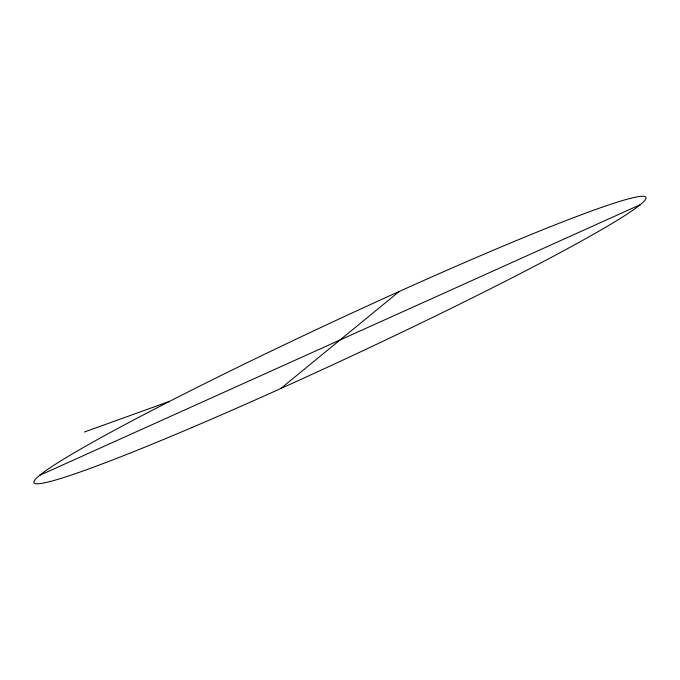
<?xml version="1.0" encoding="UTF-8"?>
<svg xmlns="http://www.w3.org/2000/svg" width="680" height="680" viewBox="0 0 680 680"><rect width="100%" height="100%" fill="white"/><g stroke="black" fill="none" stroke-linecap="round" stroke-linejoin="round"><path stroke-width="1.02" d="M280.747 388.543L399.253 291.457M39.729 475.303L640.271 204.697M84.362 432.021L169.575 401.344M192.134 427.44A337.577 19.431 -25 0 0 646 197.472A337.577 19.431 -25 0 0 181.866 395.089A337.577 19.431 -25 0 0 192.134 427.44"/></g></svg>
